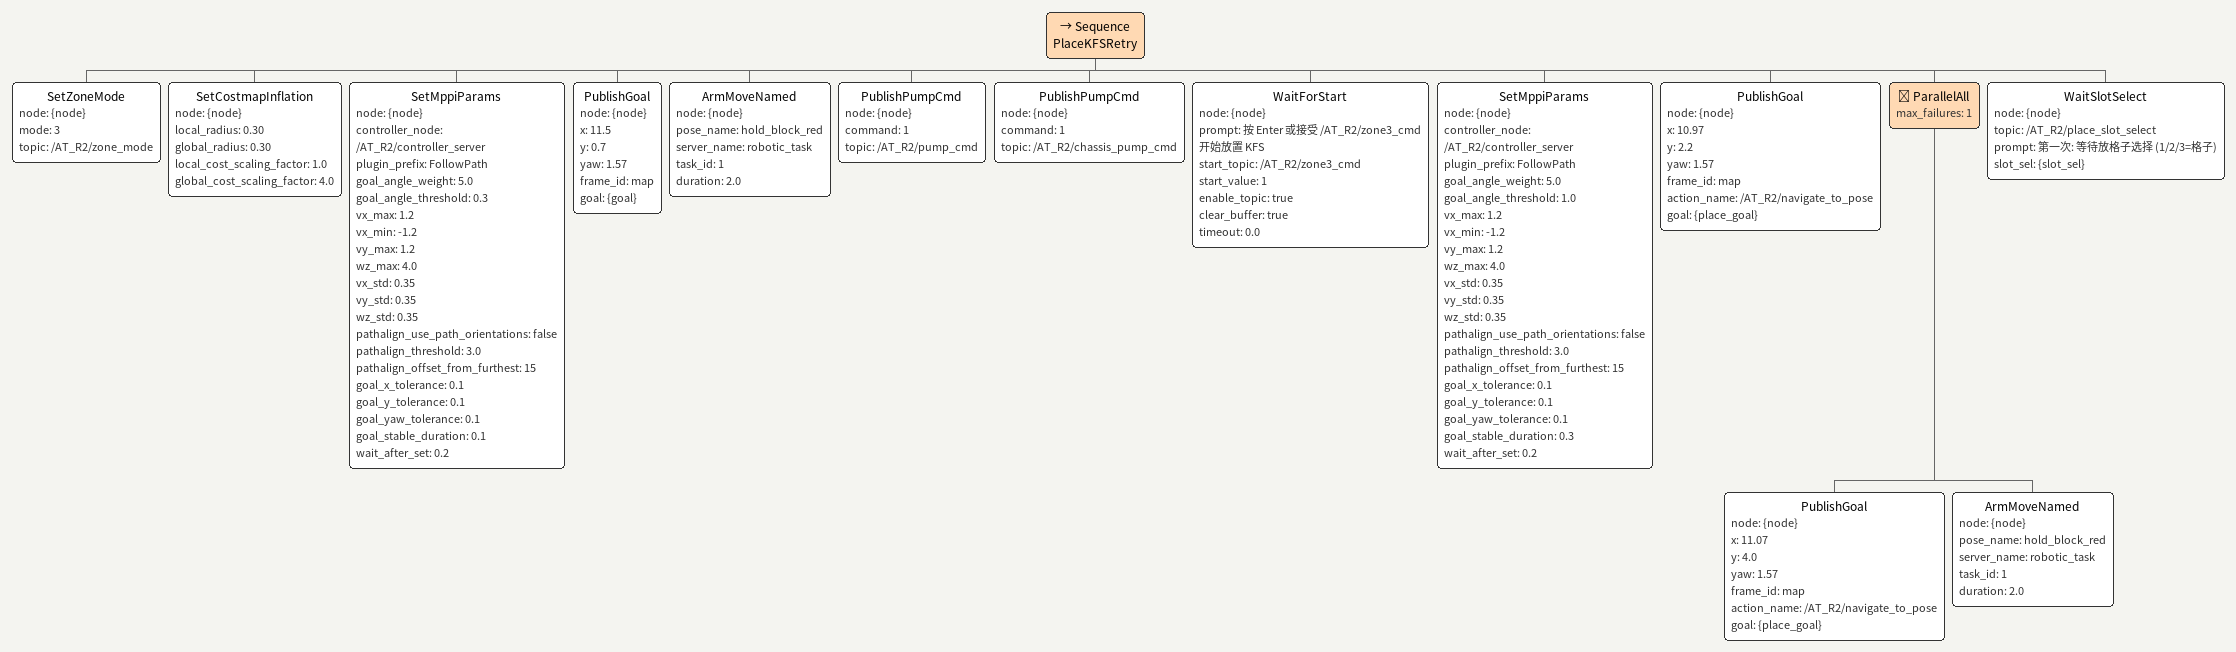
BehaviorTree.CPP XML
<Sequence name="PlaceKFSRetry">

  <!-- ===== 全局一次性设置: 模式 / 代价地图 / MPPI ===== -->
  <SetZoneMode node="{node}" mode="3" topic="/AT_R2/zone_mode"/>

  <SetCostmapInflation node="{node}" local_radius="0.30" global_radius="0.30" local_cost_scaling_factor="1.0" global_cost_scaling_factor="4.0"/>

  <SetMppiParams node="{node}" controller_node="/AT_R2/controller_server" plugin_prefix="FollowPath" goal_angle_weight="5.0" goal_angle_threshold="0.3" vx_max="1.2" vx_min="-1.2" vy_max="1.2" wz_max="4.0" vx_std="0.35" vy_std="0.35" wz_std="0.35" pathalign_use_path_orientations="false" pathalign_threshold="3.0" pathalign_offset_from_furthest="15" goal_x_tolerance="0.1" goal_y_tolerance="0.1" goal_yaw_tolerance="0.1" goal_stable_duration="0.1" wait_after_set="0.2"/>

  <!-- ===== A 段 (重试版初始化): 初始位置 + 直接 hold_block_red + 两气泵开 ===== -->
  <PublishGoal node="{node}" x="11.5" y="0.7" yaw="1.57" frame_id="map" goal="{goal}"/>

  <ArmMoveNamed node="{node}" pose_name="hold_block_red" server_name="robotic_task" task_id="1" duration="2.0"/>

  <!-- 两个气泵都打开: 顶端吸手上块 + 底盘吸底盘块 -->
  <PublishPumpCmd node="{node}" command="1" topic="/AT_R2/pump_cmd"/>
  <PublishPumpCmd node="{node}" command="1" topic="/AT_R2/chassis_pump_cmd"/>

  <!-- 等三区放行信号 -->
  <WaitForStart node="{node}" prompt="按 Enter 或接受 /AT_R2/zone3_cmd 开始放置 KFS" start_topic="/AT_R2/zone3_cmd" start_value="1" enable_topic="true" clear_buffer="true" timeout="0.0"/>

  <SetMppiParams node="{node}" controller_node="/AT_R2/controller_server" plugin_prefix="FollowPath" goal_angle_weight="5.0" goal_angle_threshold="1.0" vx_max="1.2" vx_min="-1.2" vy_max="1.2" wz_max="4.0" vx_std="0.35" vy_std="0.35" wz_std="0.35" pathalign_use_path_orientations="false" pathalign_threshold="3.0" pathalign_offset_from_furthest="15" goal_x_tolerance="0.1" goal_y_tolerance="0.1" goal_yaw_tolerance="0.1" goal_stable_duration="0.3" wait_after_set="0.2"/>

  <!-- 导航到三区内部 + 放置准备位 -->
  <PublishGoal node="{node}" x="10.97" y="2.2" yaw="1.57" frame_id="map" action_name="/AT_R2/navigate_to_pose" goal="{place_goal}"/>

  <!-- 导航到放置准备点(P1) || 摆放置姿态, 两者都必须成功 -->
  <ParallelAll max_failures="1">
    <PublishGoal node="{node}" x="11.07" y="4.0" yaw="1.57" frame_id="map" action_name="/AT_R2/navigate_to_pose" goal="{place_goal}"/>
    <ArmMoveNamed node="{node}" pose_name="hold_block_red" server_name="robotic_task" task_id="1" duration="2.0"/>
  </ParallelAll>

  <!-- ================================================================
       B 段: 第一次等格子选择 -> 放【手上块】到所选格子
       (照 v5 case1/2/3 放块流程) -->
  <WaitSlotSelect node="{node}" topic="/AT_R2/place_slot_select" prompt="第一次: 等待放格子选择 (1/2/3=格子)" slot_sel="{slot_sel}"/>

</Sequence>
